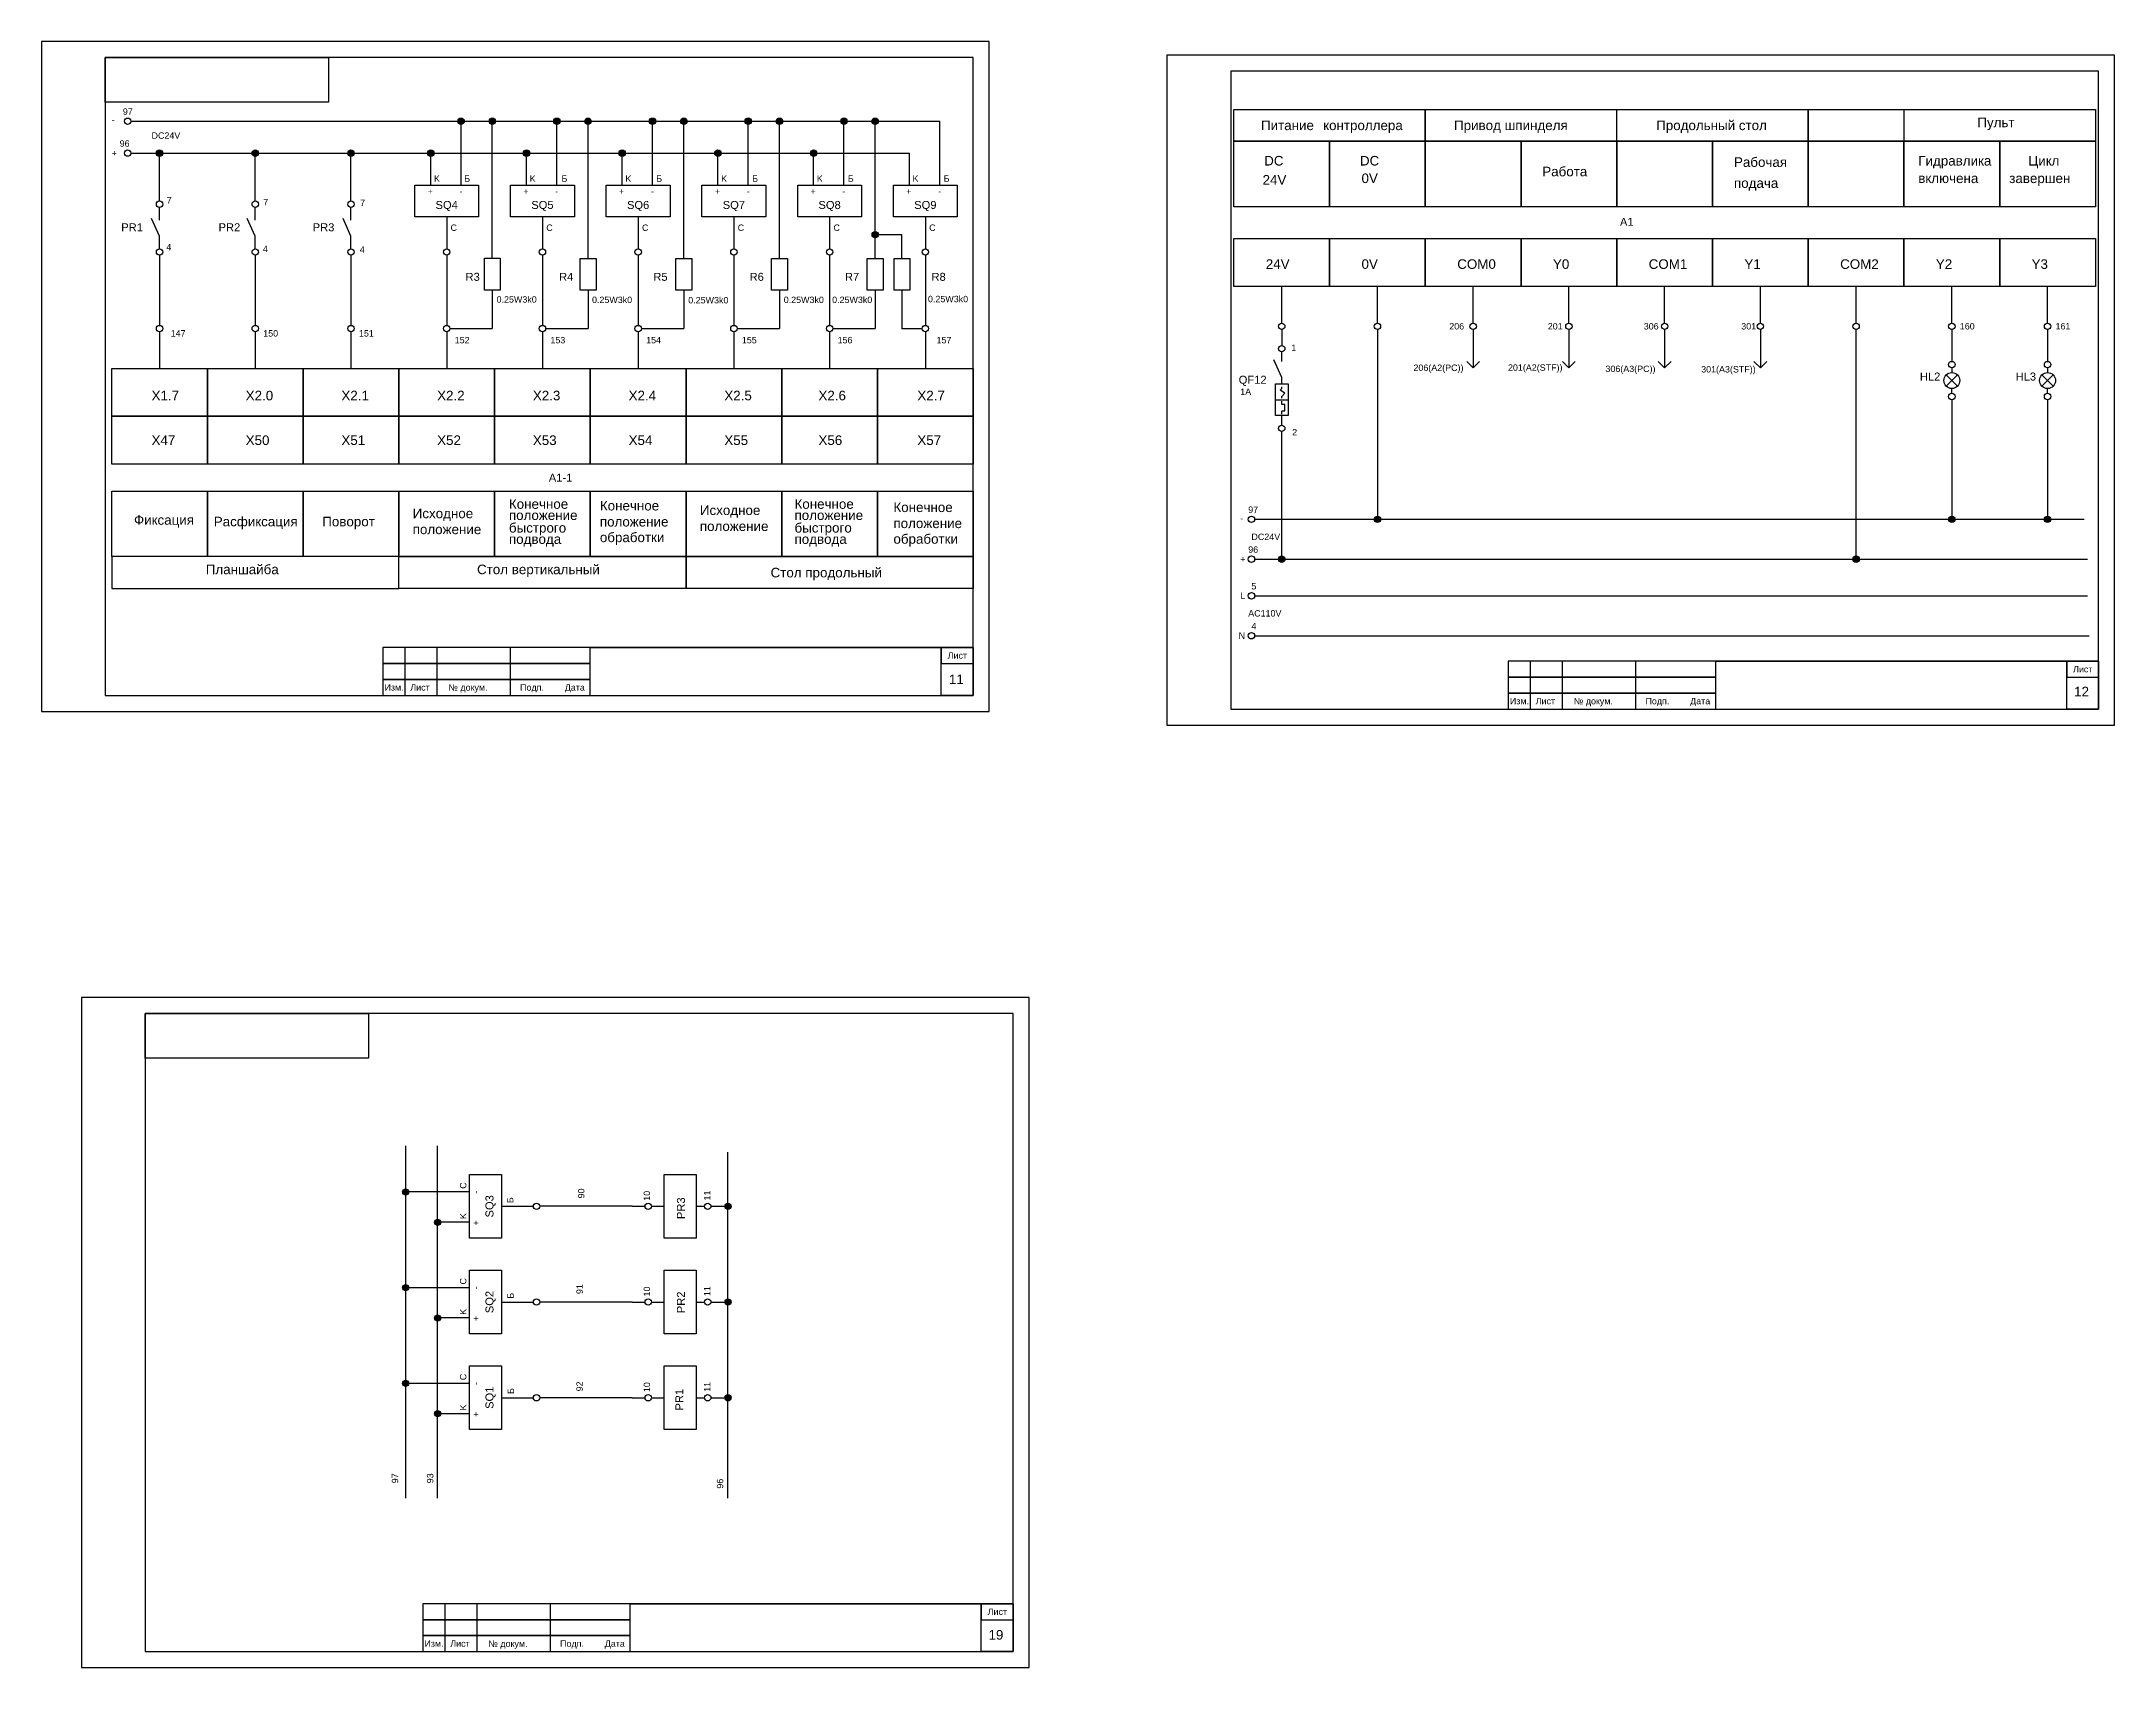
# Model space of a CAD drawing. Header units: millimetres. Extents: x 2144 to 8705, y -937 to 1906.
# Drawn here: x 6676 to 7326, y 116 to 625 of the extents above; entities that cross this region are included whole.
import ezdxf

# ---------------------------------------------------------------- set-up
doc = ezdxf.new("R2010")
doc.units = ezdxf.units.MM
for name, color, linetype, lineweight in [('Маркировка', 7, 'Continuous', 25), ('Оформление', 7, 'Continuous', 30), ('Элементы', 7, 'Continuous', 30)]:
    doc.layers.add(name, color=color, linetype=linetype, lineweight=lineweight)
doc.styles.get("Standard").update_dxf_attribs({"font": 'arial.ttf'})

msp = doc.modelspace()

# ---------------------------------------------------------------- hatches: boundary and pattern name
at = {"layer": 'Элементы'}
h = msp.add_hatch(color=256, dxfattribs=at)
h.dxf.hatch_style = 1
h.paths.add_polyline_path([(6808.71, 600.48, 1), (6806.71, 600.48, 1)])
h = msp.add_hatch(color=256, dxfattribs=at)
h.dxf.hatch_style = 1
h.paths.add_polyline_path([(6818.5, 600.48, 1), (6816.5, 600.48, 1)])
h = msp.add_hatch(color=256, dxfattribs=at)
h.dxf.hatch_style = 1
h.paths.add_polyline_path([(6838.71, 600.48, 1), (6836.71, 600.48, 1)])
h = msp.add_hatch(color=256, dxfattribs=at)
h.dxf.hatch_style = 1
h.paths.add_polyline_path([(6848.5, 600.47, 1), (6846.5, 600.47, 1)])
h = msp.add_hatch(color=256, dxfattribs=at)
h.dxf.hatch_style = 1
h.paths.add_polyline_path([(6868.71, 600.48, 1), (6866.71, 600.48, 1)])
h = msp.add_hatch(color=256, dxfattribs=at)
h.dxf.hatch_style = 1
h.paths.add_polyline_path([(6878.5, 600.47, 1), (6876.5, 600.47, 1)])
h = msp.add_hatch(color=256, dxfattribs=at)
h.dxf.hatch_style = 1
h.paths.add_polyline_path([(6898.71, 600.48, 1), (6896.71, 600.48, 1)])
h = msp.add_hatch(color=256, dxfattribs=at)
h.dxf.hatch_style = 1
h.paths.add_polyline_path([(6908.5, 600.47, 1), (6906.5, 600.47, 1)])
h = msp.add_hatch(color=256, dxfattribs=at)
h.dxf.hatch_style = 1
h.paths.add_polyline_path([(6928.71, 600.48, 1), (6926.71, 600.48, 1)])
h = msp.add_hatch(color=256, dxfattribs=at)
h.dxf.hatch_style = 1
h.paths.add_polyline_path([(6938.5, 600.47, 1), (6936.5, 600.47, 1)])
h = msp.add_hatch(color=256, dxfattribs=at)
h.dxf.hatch_style = 1
h.paths.add_polyline_path([(6714.21, 590.48, 1), (6712.21, 590.48, 1)])
h = msp.add_hatch(color=256, dxfattribs=at)
h.dxf.hatch_style = 1
h.paths.add_polyline_path([(6744.21, 590.48, 1), (6742.21, 590.48, 1)])
h = msp.add_hatch(color=256, dxfattribs=at)
h.dxf.hatch_style = 1
h.paths.add_polyline_path([(6774.21, 590.48, 1), (6772.21, 590.48, 1)])
h = msp.add_hatch(color=256, dxfattribs=at)
h.dxf.hatch_style = 1
h.paths.add_polyline_path([(6799.21, 590.48, 1), (6797.21, 590.48, 1)])
h = msp.add_hatch(color=256, dxfattribs=at)
h.dxf.hatch_style = 1
h.paths.add_polyline_path([(6829.21, 590.48, 1), (6827.21, 590.48, 1)])
h = msp.add_hatch(color=256, dxfattribs=at)
h.dxf.hatch_style = 1
h.paths.add_polyline_path([(6859.21, 590.48, 1), (6857.21, 590.48, 1)])
h = msp.add_hatch(color=256, dxfattribs=at)
h.dxf.hatch_style = 1
h.paths.add_polyline_path([(6889.21, 590.48, 1), (6887.21, 590.48, 1)])
h = msp.add_hatch(color=256, dxfattribs=at)
h.dxf.hatch_style = 1
h.paths.add_polyline_path([(6919.21, 590.48, 1), (6917.21, 590.48, 1)])
h = msp.add_hatch(color=256, dxfattribs=at)
h.dxf.hatch_style = 1
h.paths.add_polyline_path([(6938.5, 564.9, 1), (6936.5, 564.9, 1)])
h = msp.add_hatch(color=256, dxfattribs=at)
h.dxf.hatch_style = 1
h.paths.add_polyline_path([(7095.9, 475.69, 1), (7093.9, 475.69, 1)])
h = msp.add_hatch(color=256, dxfattribs=at)
h.dxf.hatch_style = 1
h.paths.add_polyline_path([(7275.9, 475.69, 1), (7273.9, 475.69, 1)])
h = msp.add_hatch(color=256, dxfattribs=at)
h.dxf.hatch_style = 1
h.paths.add_polyline_path([(7305.9, 475.69, 1), (7303.9, 475.69, 1)])
h = msp.add_hatch(color=256, dxfattribs=at)
h.dxf.hatch_style = 1
h.paths.add_polyline_path([(7065.9, 463.19, 1), (7063.9, 463.19, 1)])
h = msp.add_hatch(color=256, dxfattribs=at)
h.dxf.hatch_style = 1
h.paths.add_polyline_path([(7245.9, 463.19, 1), (7243.9, 463.19, 1)])
h = msp.add_hatch(color=256, dxfattribs=at)
h.dxf.hatch_style = 1
h.paths.add_polyline_path([(6790.36, 265.82, 1), (6790.36, 263.82, 1)])
h = msp.add_hatch(color=256, dxfattribs=at)
h.dxf.hatch_style = 1
h.paths.add_polyline_path([(6891.36, 261.32, 1), (6891.36, 259.32, 1)])
h = msp.add_hatch(color=256, dxfattribs=at)
h.dxf.hatch_style = 1
h.paths.add_polyline_path([(6800.36, 256.32, 1), (6800.36, 254.32, 1)])
h = msp.add_hatch(color=256, dxfattribs=at)
h.dxf.hatch_style = 1
h.paths.add_polyline_path([(6790.36, 235.82, 1), (6790.36, 233.82, 1)])
h = msp.add_hatch(color=256, dxfattribs=at)
h.dxf.hatch_style = 1
h.paths.add_polyline_path([(6891.36, 231.32, 1), (6891.36, 229.32, 1)])
h = msp.add_hatch(color=256, dxfattribs=at)
h.dxf.hatch_style = 1
h.paths.add_polyline_path([(6800.36, 226.32, 1), (6800.36, 224.32, 1)])
h = msp.add_hatch(color=256, dxfattribs=at)
h.dxf.hatch_style = 1
h.paths.add_polyline_path([(6790.36, 205.82, 1), (6790.36, 203.82, 1)])
h = msp.add_hatch(color=256, dxfattribs=at)
h.dxf.hatch_style = 1
h.paths.add_polyline_path([(6800.36, 196.32, 1), (6800.36, 194.32, 1)])
h = msp.add_hatch(color=256, dxfattribs=at)
h.dxf.hatch_style = 1
h.paths.add_polyline_path([(6891.36, 201.32, 1), (6891.36, 199.32, 1)])

# ---------------------------------------------------------------- linework, layer by layer
at = {"layer": 'Оформление'}
for p, q in [((6968.21, 620.48), (6696.21, 620.48)), ((6696.21, 620.48), (6696.21, 420.48)), ((6968.21, 420.48), (6968.21, 620.48)), ((7320.9, 616.19), (7048.9, 616.19)), ((7048.9, 616.19), (7048.9, 416.19)), ((7320.9, 416.19), (7320.9, 616.19)), ((7109.9, 594.19), (7109.9, 604.19)), ((7109.9, 604.19), (7229.9, 604.19)), ((7169.9, 594.19), (7169.9, 604.19)), ((7229.9, 604.19), (7229.9, 594.19)), ((7229.9, 594.19), (7229.9, 604.19)), ((7229.9, 604.19), (7319.9, 604.19)), ((7259.9, 604.19), (7259.9, 594.19)), ((7319.9, 604.19), (7319.9, 594.19)), ((7229.9, 594.19), (7109.9, 594.19)), ((7319.9, 594.19), (7229.9, 594.19)), ((6696.21, 420.48), (6968.21, 420.48)), ((6783.21, 420.48), (6968.21, 420.48)), ((6783.21, 420.48), (6968.21, 420.48)), ((6783.21, 420.48), (6968.21, 420.48)), ((7048.9, 416.19), (7320.9, 416.19)), ((7135.9, 416.19), (7320.9, 416.19)), ((7135.9, 416.19), (7320.9, 416.19)), ((7135.9, 416.19), (7320.9, 416.19)), ((6980.74, 320.74), (6708.74, 320.74)), ((6708.74, 320.74), (6708.74, 120.74)), ((6980.74, 120.74), (6980.74, 320.74)), ((6708.74, 120.74), (6980.74, 120.74)), ((6795.74, 120.74), (6980.74, 120.74)), ((6795.74, 120.74), (6980.74, 120.74)), ((6795.74, 120.74), (6980.74, 120.74))]:
    msp.add_line(p, q, dxfattribs=at)
at = {"layer": 'Оформление', "lineweight": 35}
for p, q in [((6848.21, 435.48), (6968.21, 435.48)), ((7200.9, 431.19), (7320.9, 431.19)), ((6860.74, 135.74), (6980.74, 135.74))]:
    msp.add_line(p, q, dxfattribs=at)
at = {"layer": 'Оформление'}
for points in [[(6973.21, 625.48), (6676.21, 625.48), (6676.21, 415.48), (6973.21, 415.48)], [(7325.9, 621.19), (7028.9, 621.19), (7028.9, 411.19), (7325.9, 411.19)], [(7109.9, 594.19), (7049.9, 594.19), (7049.9, 604.19), (7109.9, 604.19)], [(7079.9, 573.69), (7049.9, 573.69), (7049.9, 594.19), (7079.9, 594.19)], [(7109.9, 573.69), (7079.9, 573.69), (7079.9, 594.19), (7109.9, 594.19)], [(7139.9, 573.69), (7109.9, 573.69), (7109.9, 594.19), (7139.9, 594.19)], [(7169.9, 573.69), (7139.9, 573.69), (7139.9, 594.19), (7169.9, 594.19)], [(7199.9, 573.69), (7169.9, 573.69), (7169.9, 594.19), (7199.9, 594.19)], [(7229.9, 573.69), (7199.9, 573.69), (7199.9, 594.19), (7229.9, 594.19)], [(7259.9, 573.69), (7229.9, 573.69), (7229.9, 594.19), (7259.9, 594.19)], [(7289.9, 573.69), (7259.9, 573.69), (7259.9, 594.19), (7289.9, 594.19)], [(7319.9, 573.69), (7289.9, 573.69), (7289.9, 594.19), (7319.9, 594.19)], [(6698.21, 507.98), (6728.21, 507.98), (6728.21, 492.98), (6698.21, 492.98)], [(6728.21, 507.98), (6758.21, 507.98), (6758.21, 492.98), (6728.21, 492.98)], [(6758.21, 507.98), (6788.21, 507.98), (6788.21, 492.98), (6758.21, 492.98)], [(6788.21, 507.98), (6818.21, 507.98), (6818.21, 492.98), (6788.21, 492.98)], [(6818.21, 507.98), (6848.21, 507.98), (6848.21, 492.98), (6818.21, 492.98)], [(6848.21, 507.98), (6878.21, 507.98), (6878.21, 492.98), (6848.21, 492.98)], [(6878.21, 507.98), (6908.21, 507.98), (6908.21, 492.98), (6878.21, 492.98)], [(6908.21, 507.98), (6938.21, 507.98), (6938.21, 492.98), (6908.21, 492.98)], [(6938.21, 507.98), (6968.21, 507.98), (6968.21, 492.98), (6938.21, 492.98)], [(6698.21, 484.48), (6728.21, 484.48), (6728.21, 463.98), (6698.21, 463.98)], [(6728.21, 484.48), (6758.21, 484.48), (6758.21, 463.98), (6728.21, 463.98)], [(6758.21, 484.48), (6788.21, 484.48), (6788.21, 463.98), (6758.21, 463.98)], [(6788.21, 484.48), (6818.21, 484.48), (6818.21, 463.98), (6788.21, 463.98)], [(6818.21, 484.48), (6848.21, 484.48), (6848.21, 463.98), (6818.21, 463.98)], [(6848.21, 484.48), (6878.21, 484.48), (6878.21, 463.98), (6848.21, 463.98)], [(6878.21, 484.48), (6908.21, 484.48), (6908.21, 463.98), (6878.21, 463.98)], [(6908.21, 484.48), (6938.21, 484.48), (6938.21, 463.98), (6908.21, 463.98)], [(6938.21, 484.48), (6968.21, 484.48), (6968.21, 463.98), (6938.21, 463.98)], [(6788.21, 463.98), (6698.21, 463.98), (6698.21, 453.98), (6788.21, 453.98)], [(6788.21, 463.98), (6878.21, 463.98), (6878.21, 453.98), (6788.21, 453.98)], [(6878.21, 463.98), (6968.21, 463.98), (6968.21, 453.98), (6878.21, 453.98)], [(6783.21, 420.48), (6800.21, 420.48), (6800.18, 435.48), (6783.18, 435.48)], [(6783.21, 430.48), (6848.21, 430.48), (6848.21, 435.48), (6783.21, 435.48)], [(6783.21, 420.48), (6790.21, 420.48), (6790.21, 435.48), (6783.21, 435.48)], [(6783.21, 420.48), (6823.21, 420.48), (6823.21, 435.48), (6783.21, 435.48)], [(6968.21, 420.48), (6958.21, 420.48), (6958.21, 435.48), (6968.21, 435.48)], [(6968.21, 435.48), (6958.21, 435.48), (6958.21, 430.48), (6968.21, 430.48)], [(6783.21, 425.48), (6848.21, 425.48), (6848.21, 430.48), (6783.21, 430.48)], [(7135.9, 416.19), (7152.9, 416.19), (7152.87, 431.19), (7135.87, 431.19)], [(7135.9, 426.19), (7200.9, 426.19), (7200.9, 431.19), (7135.9, 431.19)], [(7135.9, 416.19), (7142.9, 416.19), (7142.9, 431.19), (7135.9, 431.19)], [(7135.9, 416.19), (7175.9, 416.19), (7175.9, 431.19), (7135.9, 431.19)], [(7320.9, 416.19), (7310.9, 416.19), (7310.9, 431.19), (7320.9, 431.19)], [(7320.9, 431.19), (7310.9, 431.19), (7310.9, 426.19), (7320.9, 426.19)], [(6783.21, 420.48), (6848.21, 420.48), (6848.21, 425.48), (6783.21, 425.48)], [(7135.9, 421.19), (7200.9, 421.19), (7200.9, 426.19), (7135.9, 426.19)], [(7135.9, 416.19), (7200.9, 416.19), (7200.9, 421.19), (7135.9, 421.19)], [(6985.74, 325.74), (6688.74, 325.74), (6688.74, 115.74), (6985.74, 115.74)], [(6795.74, 120.74), (6812.74, 120.74), (6812.71, 135.74), (6795.71, 135.74)], [(6795.74, 130.74), (6860.74, 130.74), (6860.74, 135.74), (6795.74, 135.74)], [(6795.74, 120.74), (6802.74, 120.74), (6802.74, 135.74), (6795.74, 135.74)], [(6795.74, 120.74), (6835.74, 120.74), (6835.74, 135.74), (6795.74, 135.74)], [(6795.74, 125.74), (6860.74, 125.74), (6860.74, 130.74), (6795.74, 130.74)], [(6980.74, 120.74), (6970.74, 120.74), (6970.74, 135.74), (6980.74, 135.74)], [(6980.74, 135.74), (6970.74, 135.74), (6970.74, 130.74), (6980.74, 130.74)], [(6795.74, 120.74), (6860.74, 120.74), (6860.74, 125.74), (6795.74, 125.74)]]:
    msp.add_lwpolyline(points, close=True, dxfattribs=at)
at = {"layer": 'Элементы'}
for p, q in [((6704.21, 600.48), (6957.71, 600.48)), ((6807.71, 580.48), (6807.71, 599.48)), ((6817.5, 557.5), (6817.5, 600.48)), ((6837.71, 580.48), (6837.71, 599.48)), ((6847.5, 557.48), (6847.5, 600.47)), ((6867.71, 580.48), (6867.71, 599.48)), ((6877.5, 557.48), (6877.5, 600.47)), ((6897.71, 580.48), (6897.71, 599.48)), ((6907.5, 557.48), (6907.5, 600.47)), ((6927.71, 580.48), (6927.71, 599.48)), ((6937.5, 557.48), (6937.5, 600.47)), ((6957.71, 580.48), (6957.71, 600.48)), ((6704.21, 590.48), (6948.21, 590.48)), ((6713.21, 575.48), (6713.21, 590.48)), ((6743.21, 575.48), (6743.21, 590.48)), ((6773.21, 575.48), (6773.21, 590.48)), ((6798.21, 580.48), (6798.21, 590.48)), ((6828.21, 580.48), (6828.21, 590.48)), ((6858.21, 580.48), (6858.21, 590.48)), ((6888.21, 580.48), (6888.21, 590.48)), ((6918.21, 580.48), (6918.21, 590.48)), ((6948.21, 580.48), (6948.21, 590.48)), ((6713.21, 569.48), (6713.21, 573.48)), ((6743.21, 569.48), (6743.21, 573.48)), ((6773.21, 569.48), (6773.21, 573.48)), ((6713.21, 564.48), (6710.71, 569.98)), ((6743.21, 564.48), (6740.71, 569.98)), ((6773.21, 564.48), (6770.71, 569.98)), ((6803.21, 570.48), (6803.21, 560.48)), ((6833.21, 570.48), (6833.21, 560.48)), ((6863.21, 570.48), (6863.21, 560.48)), ((6893.21, 570.48), (6893.21, 560.48)), ((6923.21, 570.48), (6923.21, 560.48)), ((6953.21, 570.48), (6953.21, 560.48)), ((6713.21, 560.48), (6713.21, 564.48)), ((6743.21, 560.48), (6743.21, 564.48)), ((6773.21, 560.48), (6773.21, 564.48)), ((6945.89, 564.9), (6937.5, 564.9)), ((6945.89, 557.48), (6945.89, 564.9)), ((6713.21, 558.48), (6713.21, 536.48)), ((6743.21, 558.48), (6743.21, 536.48)), ((6773.21, 558.48), (6773.21, 536.48)), ((6803.21, 558.48), (6803.21, 536.48)), ((6833.21, 558.48), (6833.21, 536.48)), ((6863.21, 558.48), (6863.21, 536.48)), ((6893.21, 558.48), (6893.21, 536.48)), ((6923.21, 558.48), (6923.21, 536.48)), ((6953.21, 558.48), (6953.21, 536.48)), ((6817.5, 547.5), (6817.5, 535.5)), ((6847.5, 547.48), (6847.5, 535.48)), ((6877.5, 547.48), (6877.5, 535.48)), ((6907.5, 547.48), (6907.5, 535.48)), ((6937.5, 547.48), (6937.5, 535.48)), ((6945.89, 547.48), (6945.89, 535.44)), ((7064.9, 537.19), (7064.9, 548.69)), ((7094.9, 537.19), (7094.9, 548.69)), ((7124.9, 537.19), (7124.9, 548.69)), ((7154.9, 537.19), (7154.9, 548.69)), ((7184.9, 537.19), (7184.9, 548.69)), ((7214.9, 537.19), (7214.9, 548.69)), ((7244.9, 537.19), (7244.9, 548.69)), ((7274.9, 537.19), (7274.9, 548.69)), ((7304.9, 537.19), (7304.9, 548.69)), ((6713.21, 534.48), (6713.21, 522.98)), ((6743.21, 534.48), (6743.21, 522.98)), ((6773.21, 534.48), (6773.21, 522.98)), ((6803.21, 534.48), (6803.21, 522.98)), ((6804.21, 535.5), (6817.5, 535.5)), ((6833.21, 534.48), (6833.21, 522.98)), ((6834.21, 535.48), (6847.5, 535.48)), ((6863.21, 534.48), (6863.21, 522.98)), ((6864.21, 535.48), (6877.5, 535.48)), ((6893.21, 534.48), (6893.21, 522.98)), ((6894.21, 535.48), (6907.5, 535.48)), ((6923.21, 534.48), (6923.21, 522.98)), ((6924.21, 535.48), (6937.5, 535.48)), ((6952.21, 535.44), (6945.89, 535.44)), ((6953.21, 534.48), (6953.21, 522.98)), ((7064.9, 535.19), (7064.9, 530.19)), ((7094.9, 535.19), (7094.9, 475.69)), ((7124.9, 535.19), (7124.9, 523.19)), ((7154.9, 535.19), (7154.9, 523.19)), ((7184.9, 535.19), (7184.9, 523.19)), ((7214.9, 535.19), (7214.9, 523.19)), ((7244.9, 463.19), (7244.9, 535.19)), ((7274.9, 535.19), (7274.9, 525.19)), ((7304.9, 535.19), (7304.9, 525.19)), ((7064.9, 525.19), (7064.9, 528.19)), ((7064.9, 520.19), (7062.4, 525.69)), ((7064.9, 518.19), (7064.9, 520.19)), ((7124.9, 523.19), (7122.9, 525.19)), ((7124.9, 523.19), (7126.9, 525.19)), ((7154.9, 523.19), (7152.9, 525.19)), ((7154.9, 523.19), (7156.9, 525.19)), ((7184.9, 523.19), (7182.9, 525.19)), ((7184.9, 523.19), (7186.9, 525.19)), ((7214.9, 523.19), (7212.9, 525.19)), ((7214.9, 523.19), (7216.9, 525.19)), ((7273.13, 520.95), (7276.66, 517.42)), ((7276.66, 520.95), (7273.13, 517.42)), ((7274.9, 523.19), (7274.9, 521.69)), ((7303.13, 520.95), (7306.66, 517.42)), ((7306.66, 520.95), (7303.13, 517.42)), ((7304.9, 523.19), (7304.9, 521.69)), ((7064.4, 516.19), (7064.9, 516.69)), ((7065.9, 515.19), (7064.4, 516.19)), ((7064.9, 516.69), (7064.9, 517.19)), ((7064.9, 514.19), (7065.9, 515.19)), ((7064.9, 513.69), (7064.9, 514.19)), ((7274.9, 515.19), (7274.9, 516.69)), ((7304.9, 515.19), (7304.9, 516.69)), ((7062.9, 513.19), (7066.9, 513.19)), ((7064.9, 511.69), (7064.9, 512.69)), ((7065.9, 511.69), (7064.9, 511.69)), ((7064.9, 508.69), (7064.9, 509.69)), ((7064.9, 509.69), (7065.9, 509.69)), ((7064.9, 505.19), (7064.9, 508.19)), ((7065.9, 509.69), (7065.9, 511.69)), ((7274.9, 513.19), (7274.9, 475.69)), ((7304.9, 513.19), (7304.9, 475.69)), ((7064.9, 463.19), (7064.9, 503.19)), ((7056.4, 475.69), (7316.4, 475.69)), ((7056.4, 463.19), (7317.4, 463.19)), ((7056.4, 451.69), (7317.4, 451.69)), ((7056.4, 439.19), (7317.9, 439.19)), ((6790.36, 168.82), (6790.36, 279.32)), ((6800.36, 168.82), (6800.36, 279.32)), ((6891.36, 168.82), (6891.36, 277.32)), ((6810.36, 264.82), (6791.36, 264.82)), ((6820.36, 260.32), (6830.36, 260.32)), ((6861.36, 260.32), (6832.36, 260.32)), ((6861.36, 260.32), (6865.36, 260.32)), ((6867.36, 260.32), (6871.36, 260.32)), ((6881.36, 260.32), (6884.01, 260.32)), ((6886.01, 260.32), (6890.36, 260.32)), ((6810.36, 255.32), (6800.36, 255.32)), ((6810.36, 234.82), (6791.36, 234.82)), ((6820.36, 230.32), (6830.36, 230.32)), ((6861.36, 230.32), (6832.36, 230.32)), ((6861.36, 230.32), (6865.36, 230.32)), ((6867.36, 230.32), (6871.36, 230.32)), ((6881.36, 230.32), (6884.01, 230.32)), ((6886.01, 230.32), (6890.36, 230.32)), ((6810.36, 225.32), (6800.36, 225.32)), ((6810.36, 204.82), (6791.36, 204.82)), ((6810.36, 195.32), (6800.36, 195.32)), ((6820.36, 200.32), (6830.36, 200.32)), ((6861.36, 200.32), (6832.36, 200.32)), ((6861.36, 200.32), (6865.36, 200.32)), ((6867.36, 200.32), (6871.36, 200.32)), ((6881.36, 200.32), (6884.01, 200.32)), ((6886.01, 200.32), (6890.36, 200.32))]:
    msp.add_line(p, q, dxfattribs=at)
for points in [[(6766.21, 620.48), (6766.21, 606.48), (6696.21, 606.48), (6696.21, 620.48)], [(6793.21, 580.48), (6813.21, 580.48), (6813.21, 570.48), (6793.21, 570.48)], [(6823.21, 580.48), (6843.21, 580.48), (6843.21, 570.48), (6823.21, 570.48)], [(6853.21, 580.48), (6873.21, 580.48), (6873.21, 570.48), (6853.21, 570.48)], [(6883.21, 580.48), (6903.21, 580.48), (6903.21, 570.48), (6883.21, 570.48)], [(6913.21, 580.48), (6933.21, 580.48), (6933.21, 570.48), (6913.21, 570.48)], [(6943.21, 580.48), (6963.21, 580.48), (6963.21, 570.48), (6943.21, 570.48)], [(7079.9, 548.69), (7049.9, 548.69), (7049.9, 563.69), (7079.9, 563.69)], [(7109.9, 548.69), (7079.9, 548.69), (7079.9, 563.69), (7109.9, 563.69)], [(7139.9, 548.69), (7109.9, 548.69), (7109.9, 563.69), (7139.9, 563.69)], [(7169.9, 548.69), (7139.9, 548.69), (7139.9, 563.69), (7169.9, 563.69)], [(7199.9, 548.69), (7169.9, 548.69), (7169.9, 563.69), (7199.9, 563.69)], [(7229.9, 548.69), (7199.9, 548.69), (7199.9, 563.69), (7229.9, 563.69)], [(7259.9, 548.69), (7229.9, 548.69), (7229.9, 563.69), (7259.9, 563.69)], [(7289.9, 548.69), (7259.9, 548.69), (7259.9, 563.69), (7289.9, 563.69)], [(7319.9, 548.69), (7289.9, 548.69), (7289.9, 563.69), (7319.9, 563.69)], [(6815, 557.5), (6820, 557.5), (6820, 547.5), (6815, 547.5)], [(6845, 557.48), (6850, 557.48), (6850, 547.48), (6845, 547.48)], [(6875, 557.48), (6880, 557.48), (6880, 547.48), (6875, 547.48)], [(6905, 557.48), (6910, 557.48), (6910, 547.48), (6905, 547.48)], [(6935, 557.48), (6940, 557.48), (6940, 547.48), (6935, 547.48)], [(6943.39, 557.48), (6948.39, 557.48), (6948.39, 547.48), (6943.39, 547.48)], [(6698.21, 522.98), (6728.21, 522.98), (6728.21, 507.98), (6698.21, 507.98)], [(6728.21, 522.98), (6758.21, 522.98), (6758.21, 507.98), (6728.21, 507.98)], [(6758.21, 522.98), (6788.21, 522.98), (6788.21, 507.98), (6758.21, 507.98)], [(6788.21, 522.98), (6818.21, 522.98), (6818.21, 507.98), (6788.21, 507.98)], [(6818.21, 522.98), (6848.21, 522.98), (6848.21, 507.98), (6818.21, 507.98)], [(6848.21, 522.98), (6878.21, 522.98), (6878.21, 507.98), (6848.21, 507.98)], [(6878.21, 522.98), (6908.21, 522.98), (6908.21, 507.98), (6878.21, 507.98)], [(6908.21, 522.98), (6938.21, 522.98), (6938.21, 507.98), (6908.21, 507.98)], [(6938.21, 522.98), (6968.21, 522.98), (6968.21, 507.98), (6938.21, 507.98)], [(7062.9, 508.19), (7062.9, 518.19), (7066.9, 518.19), (7066.9, 508.19)], [(6778.74, 320.74), (6778.74, 306.74), (6708.74, 306.74), (6708.74, 320.74)], [(6810.36, 250.32), (6810.36, 270.32), (6820.36, 270.32), (6820.36, 250.32)], [(6871.36, 250.32), (6871.36, 270.32), (6881.36, 270.32), (6881.36, 250.32)], [(6810.36, 220.32), (6810.36, 240.32), (6820.36, 240.32), (6820.36, 220.32)], [(6871.36, 220.32), (6871.36, 240.32), (6881.36, 240.32), (6881.36, 220.32)], [(6810.36, 190.32), (6810.36, 210.32), (6820.36, 210.32), (6820.36, 190.32)], [(6871.36, 190.32), (6871.36, 210.32), (6881.36, 210.32), (6881.36, 190.32)]]:
    msp.add_lwpolyline(points, close=True, dxfattribs=at)
for centre, radius in [((6703.21, 600.48), 1), ((6807.71, 600.48), 1), ((6817.5, 600.48), 1), ((6837.71, 600.48), 1), ((6847.5, 600.47), 1), ((6867.71, 600.48), 1), ((6877.5, 600.47), 1), ((6897.71, 600.48), 1), ((6907.5, 600.47), 1), ((6927.71, 600.48), 1), ((6937.5, 600.47), 1), ((6703.21, 590.48), 1), ((6713.21, 590.48), 1), ((6743.21, 590.48), 1), ((6773.21, 590.48), 1), ((6798.21, 590.48), 1), ((6828.21, 590.48), 1), ((6858.21, 590.48), 1), ((6888.21, 590.48), 1), ((6918.21, 590.48), 1), ((6713.21, 574.48), 1), ((6743.21, 574.48), 1), ((6773.21, 574.48), 1), ((6937.5, 564.9), 1), ((6713.21, 559.48), 1), ((6743.21, 559.48), 1), ((6773.21, 559.48), 1), ((6803.21, 559.48), 1), ((6833.21, 559.48), 1), ((6863.21, 559.48), 1), ((6893.21, 559.48), 1), ((6923.21, 559.48), 1), ((6953.21, 559.48), 1), ((6713.21, 535.48), 1), ((6743.21, 535.48), 1), ((6773.21, 535.48), 1), ((6803.21, 535.48), 1), ((6833.21, 535.48), 1), ((6863.21, 535.48), 1), ((6893.21, 535.48), 1), ((6923.21, 535.48), 1), ((6953.21, 535.48), 1), ((7064.9, 536.19), 1), ((7094.9, 536.19), 1), ((7124.9, 536.19), 1), ((7154.9, 536.19), 1), ((7184.9, 536.19), 1), ((7214.9, 536.19), 1), ((7244.9, 536.19), 1), ((7274.9, 536.19), 1), ((7304.9, 536.19), 1), ((7064.9, 529.19), 1), ((7274.9, 519.19), 2.5), ((7274.9, 524.19), 1), ((7304.9, 519.19), 2.5), ((7304.9, 524.19), 1), ((7274.9, 514.19), 1), ((7304.9, 514.19), 1), ((7064.9, 504.19), 1), ((7055.4, 475.69), 1), ((7094.9, 475.69), 1), ((7274.9, 475.69), 1), ((7304.9, 475.69), 1), ((7055.4, 463.19), 1), ((7064.9, 463.19), 1), ((7244.9, 463.19), 1), ((7055.4, 451.69), 1), ((7055.4, 439.19), 1), ((6790.36, 264.82), 1), ((6831.36, 260.32), 1), ((6866.36, 260.32), 1), ((6885.01, 260.32), 1), ((6891.36, 260.32), 1), ((6800.36, 255.32), 1), ((6790.36, 234.82), 1), ((6831.36, 230.32), 1), ((6866.36, 230.32), 1), ((6885.01, 230.32), 1), ((6891.36, 230.32), 1), ((6800.36, 225.32), 1), ((6790.36, 204.82), 1), ((6800.36, 195.32), 1), ((6831.36, 200.32), 1), ((6866.36, 200.32), 1), ((6885.01, 200.32), 1), ((6891.36, 200.32), 1)]:
    msp.add_circle(centre, radius, dxfattribs=at)

# ---------------------------------------------------------------- texts
at = {"layer": 'Маркировка'}
for s, height, p in [('97', 2, (6701.71, 602.49)), ('-', 2, (6698.21, 599.98)), ('96', 2, (6700.71, 592.49)), ('DC24V', 2, (6710.71, 594.98)), ('+', 2, (6698.21, 589.48)), ('+', 2, (6797.21, 577.48)), ('K', 2, (6799.21, 581.48)), ('-', 2, (6807.21, 577.48)), ('Б', 2, (6808.71, 581.48)), ('+', 2, (6827.21, 577.48)), ('K', 2, (6829.21, 581.48)), ('-', 2, (6837.21, 577.48)), ('Б', 2, (6839.2, 581.48)), ('+', 2, (6857.21, 577.48)), ('K', 2, (6859.21, 581.48)), ('-', 2, (6867.21, 577.48)), ('Б', 2, (6868.88, 581.48)), ('+', 2, (6887.21, 577.48)), ('K', 2, (6889.21, 581.48)), ('-', 2, (6897.21, 577.48)), ('Б', 2, (6898.93, 581.48)), ('+', 2, (6917.21, 577.48)), ('K', 2, (6919.21, 581.48)), ('-', 2, (6927.21, 577.48)), ('Б', 2, (6928.92, 581.48)), ('+', 2, (6947.21, 577.48)), ('K', 2, (6949.21, 581.48)), ('-', 2, (6957.21, 577.48)), ('Б', 2, (6958.94, 581.48)), ('7', 2, (6715.45, 574.68)), ('7', 2, (6745.71, 574.11)), ('7', 2, (6776.08, 573.88)), ('SQ4', 2.5, (6799.71, 572.98)), ('SQ5', 2.5, (6829.71, 572.98)), ('SQ6', 2.5, (6859.71, 572.98)), ('SQ7', 2.5, (6889.71, 572.98)), ('SQ8', 2.5, (6919.71, 572.98)), ('SQ9', 2.5, (6949.71, 572.98)), ('PR1', 2.5, (6701.21, 565.98)), ('PR2', 2.5, (6731.71, 565.98)), ('PR3', 2.5, (6761.21, 565.98)), ('C', 2, (6804.41, 566.1)), ('C', 2, (6834.41, 566.1)), ('C', 2, (6864.41, 566.1)), ('C', 2, (6894.41, 566.1)), ('C', 2, (6924.41, 566.1)), ('C', 2, (6954.41, 566.1)), ('A1', 2.5, (7170.9, 567.69)), ('4', 2, (6715.34, 560.02)), ('4', 2, (6745.6, 559.45)), ('4', 2, (6775.97, 559.23)), ('R3', 2.5, (6809.11, 550.45)), ('R4', 2.5, (6838.43, 550.45)), ('R5', 2.5, (6867.97, 550.45)), ('R6', 2.5, (6898.13, 550.45)), ('R7', 2.5, (6928.01, 550.45)), ('R8', 2.5, (6955.14, 550.45)), ('0.25W3k0', 2, (6954.03, 543.74)), ('0.25W3k0', 2, (6818.84, 543.62)), ('0.25W3k0', 2, (6848.75, 543.49)), ('0.25W3k0', 2, (6878.91, 543.37)), ('0.25W3k0', 2, (6908.83, 543.49)), ('0.25W3k0', 2, (6924, 543.5)), ('147', 2, (6716.71, 532.98)), ('150', 2, (6745.71, 532.98)), ('151', 2, (6775.71, 532.98)), ('152', 2, (6805.71, 530.86)), ('153', 2, (6835.71, 530.86)), ('154', 2, (6865.71, 530.86)), ('155', 2, (6895.71, 530.86)), ('156', 2, (6925.71, 530.86)), ('157', 2, (6956.71, 530.86)), ('206', 2, (7117.4, 535.19)), ('201', 2, (7148.28, 535.19)), ('306', 2, (7178.36, 535.19)), ('301', 2, (7208.91, 535.19)), ('160', 2, (7277.4, 535.2)), ('161', 2, (7307.4, 535.2)), ('1', 2, (7067.89, 528.47)), ('QF12', 2.5, (7051.42, 518.19)), ('206(A2(PC))', 2, (7106.18, 522.2)), ('201(A2(STF))', 2, (7135.81, 522.25)), ('306(A3(PC))', 2, (7166.35, 521.85)), ('301(A3(STF))', 2, (7196.35, 521.71)), ('HL2', 2.5, (7264.9, 519.19)), ('HL3', 2.5, (7294.9, 519.19)), ('1A', 2, (7051.9, 514.69)), ('2', 2, (7068.18, 502.01)), ('A1-1', 2.5, (6835.21, 487.48)), ('-', 2, (7051.9, 475.04)), ('97', 2, (7054.4, 477.7)), ('DC24V', 2, (7055.4, 469.21)), ('+', 2, (7051.9, 462.21)), ('96', 2, (7054.4, 465.2)), ('5', 2, (7055.4, 453.7)), ('L', 2, (7051.9, 450.79)), ('AC110V', 2, (7054.4, 445.21)), ('4', 2, (7055.4, 441.2)), ('N', 2, (7051.4, 438.21))]:
    msp.add_text(s, height=height, dxfattribs=at).set_placement(p)
for s, height, p in [('C', 2, (6809.36, 265.82)), ('-', 2, (6813.36, 264.32)), ('SQ3', 2.5, (6817.86, 256.82)), ('Б', 2, (6824.06, 261.33)), ('90', 2, (6846.36, 262.82)), ('10', 2, (6866.94, 262.07)), ('PR3', 2.5, (6877.86, 256.32)), ('11', 2, (6885.84, 262.17)), ('K', 2, (6809.36, 256.32)), ('+', 2, (6813.36, 254.32)), ('C', 2, (6809.36, 235.82)), ('-', 2, (6813.36, 234.32)), ('91', 2, (6845.86, 232.82)), ('10', 2, (6866.94, 232.07)), ('11', 2, (6885.84, 232.17)), ('K', 2, (6809.36, 226.32)), ('SQ2', 2.5, (6817.86, 226.82)), ('Б', 2, (6824.22, 231.37)), ('PR2', 2.5, (6877.86, 226.82)), ('+', 2, (6813.36, 224.32)), ('C', 2, (6809.36, 205.82)), ('-', 2, (6813.36, 204.32)), ('SQ1', 2.5, (6817.86, 196.82)), ('Б', 2, (6824.3, 201.51)), ('92', 2, (6845.86, 202.32)), ('10', 2, (6866.94, 202.07)), ('PR1', 2.5, (6877.36, 196.32)), ('11', 2, (6885.84, 202.17)), ('K', 2, (6809.36, 196.32)), ('+', 2, (6813.36, 194.32)), ('97', 2, (6788, 173.5)), ('93', 2, (6799, 173.5)), ('96', 2, (6889.86, 171.82))]:
    msp.add_text(s, height=height, rotation=90, dxfattribs=at).set_placement(p)
at = {"layer": 'Оформление'}
for s, height, p in [('Питание', 3, (7058.4, 597.69)), ('контроллера', 3, (7077.9, 597.69)), ('Привод шпинделя', 3, (7118.9, 597.69)), ('Продольный стол', 3, (7182.25, 597.69)), ('Пульт', 3, (7282.9, 598.59)), ('DC', 3, (7059.4, 586.59)), ('DC', 3, (7089.4, 586.59)), ('Работа', 3, (7146.55, 583.21)), ('Рабочая', 3, (7206.63, 586.16)), ('Гидравлика', 3, (7264.4, 586.59)), ('Цикл', 3, (7298.9, 586.59)), ('24V', 3, (7058.9, 580.59)), ('0V', 3, (7089.9, 581.09)), ('подача', 3, (7206.63, 579.59)), ('включена', 3, (7264.4, 581.09)), ('завершен', 3, (7292.9, 581.09)), ('X47', 3, (6710.71, 498.98)), ('X50', 3, (6740.21, 498.98)), ('X51', 3, (6770.21, 498.98)), ('X52', 3, (6800.21, 498.98)), ('X53', 3, (6830.21, 498.98)), ('X54', 3, (6860.21, 498.98)), ('X55', 3, (6890.21, 498.98)), ('X56', 3, (6919.71, 498.98)), ('X57', 3, (6950.71, 498.98)), ('Конечное', 3, (6822.71, 478.98)), ('Конечное', 3, (6851.21, 478.46)), ('Конечное', 3, (6912.21, 478.98)), ('Конечное', 3, (6943.21, 477.96)), ('Фиксация', 3, (6705.21, 473.98)), ('Расфиксация', 3, (6730.21, 473.48)), ('Поворот', 3, (6764.21, 473.48)), ('Исходное', 3, (6792.55, 476.03)), ('быстрого', 3, (6822.71, 471.53)), ('положение', 3, (6822.71, 475.48)), ('положение', 3, (6851.21, 473.43)), ('положение', 3, (6882.55, 472.03)), ('Исходное', 3, (6882.55, 477.03)), ('быстрого', 3, (6912.21, 471.53)), ('положение', 3, (6912.21, 475.48)), ('положение', 3, (6943.21, 472.93)), ('положение', 3, (6792.55, 471.03)), ('подвода', 3, (6822.71, 467.98)), ('обработки', 3, (6851.21, 468.53)), ('подвода', 3, (6912.21, 467.98)), ('обработки', 3, (6943.21, 468.03)), ('Планшайба', 3, (6727.71, 458.48)), ('Стол вертикальный', 3, (6812.71, 458.48)), ('Стол продольный', 3, (6904.71, 457.48)), ('Лист', 2, (6960.21, 431.98)), ('Лист', 2, (7312.9, 427.69)), ('Изм.', 2, (6783.71, 422)), ('Лист', 2, (6791.8, 421.99)), ('№ докум.', 2, (6803.73, 421.97)), ('Подп.', 2, (6826.21, 421.98)), ('Дата', 2, (6840.21, 421.98)), ('11', 3, (6960.58, 424.02)), ('12', 3, (7313.23, 420.19)), ('Изм.', 2, (7136.4, 417.71)), ('Лист', 2, (7144.49, 417.7)), ('№ докум.', 2, (7156.42, 417.68)), ('Подп.', 2, (7178.9, 417.69)), ('Дата', 2, (7192.9, 417.69)), ('Лист', 2, (6972.74, 132.24)), ('Изм.', 2, (6796.24, 122.26)), ('Лист', 2, (6804.33, 122.25)), ('№ докум.', 2, (6816.26, 122.23)), ('Подп.', 2, (6838.74, 122.24)), ('Дата', 2, (6852.74, 122.24)), ('19', 3, (6973, 124.5))]:
    msp.add_text(s, height=height, dxfattribs=at).set_placement(p)
at = {"layer": 'Элементы'}
for s, p in [('24V', (7059.9, 554.19)), ('0V', (7089.9, 554.19)), ('COM0', (7119.9, 554.19)), ('Y0', (7149.9, 554.19)), ('COM1', (7179.9, 554.19)), ('Y1', (7209.9, 554.19)), ('COM2', (7239.9, 554.19)), ('Y2', (7269.9, 554.19)), ('Y3', (7299.9, 554.19)), ('X1.7', (6710.71, 512.98)), ('X2.0', (6740.21, 512.98)), ('X2.1', (6770.21, 512.98)), ('X2.2', (6800.21, 512.98)), ('X2.3', (6830.21, 512.98)), ('X2.4', (6860.21, 512.98)), ('X2.5', (6890.21, 512.98)), ('X2.6', (6919.71, 512.98)), ('X2.7', (6950.71, 512.98))]:
    msp.add_text(s, height=3, dxfattribs=at).set_placement(p)

doc.saveas('drawing.dxf')
